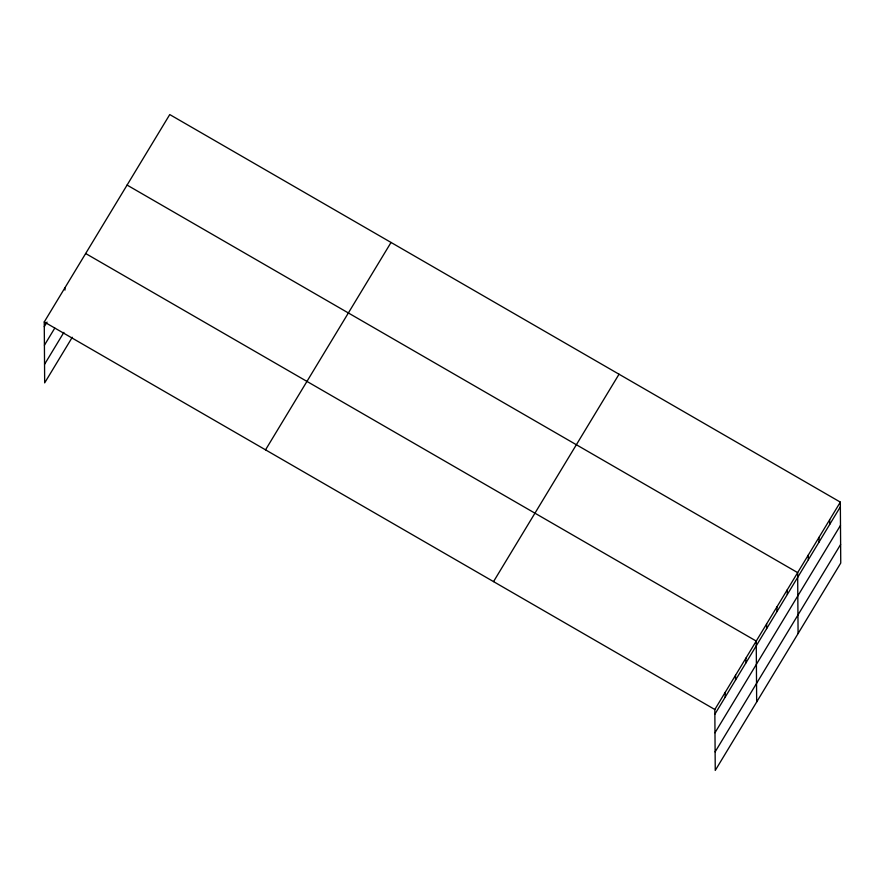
<?xml version="1.0" encoding="UTF-8"?>
<svg xmlns="http://www.w3.org/2000/svg" width="885" height="885" viewBox="0 0 885 885"><rect width="100%" height="100%" fill="white"/><g stroke="black" fill="none" stroke-linecap="round" stroke-linejoin="round"><path stroke-width="1.33" d="M72.282 337.262L44.67 382.884L44.25 321.952L169.754 114.563L840.33 502.116L840.75 563.048L715.246 770.437L714.826 709.505L840.33 502.116M44.283 326.665L47.049 322.107M44.416 345.216L54.77 328.114M44.549 364.332L63.875 332.395M265.533 449.845L391.037 242.457M493.531 581.611L619.035 374.222M714.859 714.217L840.363 506.828M714.98 732.769L840.484 525.38M715.113 751.885L840.617 544.496M127.086 185.076L797.65 572.628L798.082 633.56M85.668 253.519L756.232 641.072L756.664 701.993M44.25 321.952L714.826 709.505M829.654 519.749L829.688 524.462M818.99 537.372L819.023 542.085M808.326 555.006L808.359 559.718M787.296 589.742L787.329 594.454M776.942 606.844L776.975 611.557M766.587 623.958L766.62 628.671M745.878 658.174L745.911 662.887M735.524 675.288L735.557 680.001M725.18 692.391L725.202 697.103M64.959 287.736L64.97 290.092"/></g></svg>
